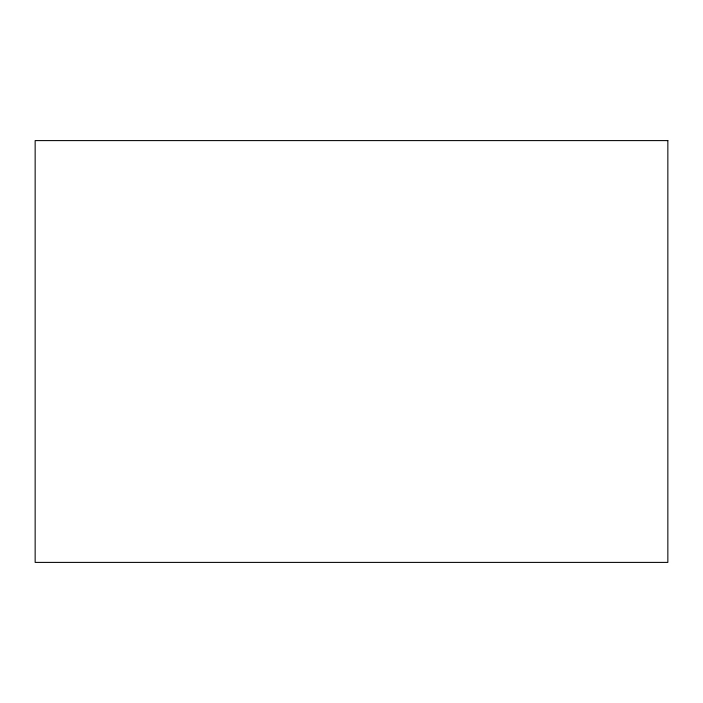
<?xml version="1.0" encoding="UTF-8"?>
<svg xmlns="http://www.w3.org/2000/svg" width="703" height="703" viewBox="0 0 703 703"><rect width="100%" height="100%" fill="white"/><g stroke="black" fill="none" stroke-linecap="round" stroke-linejoin="round"><path stroke-width="1.05" d="M667.85 140.6L35.15 140.6L35.15 562.4L667.85 562.4L667.85 140.6"/></g></svg>
